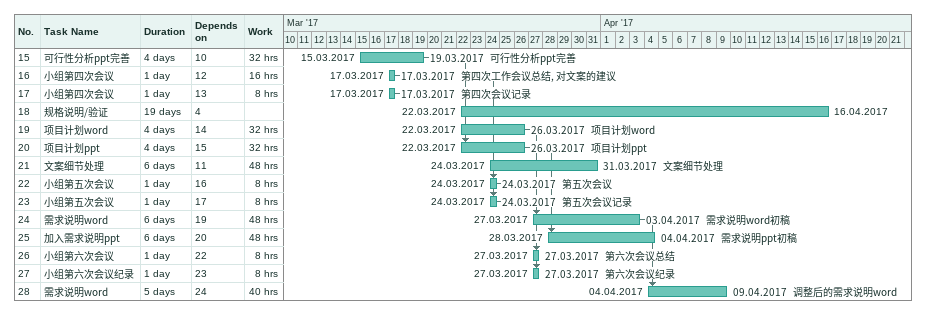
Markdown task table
| ID | Task | Duration | Start | Finish | Predecessors | Resources | Work (h) |
|---|---|---|---|---|---|---|---|
| 15 | 可行性分析ppt完善 | 4d | 2017-03-15 | 2017-03-19 | 10 | 可行性分析ppt完善 | 32 |
| 16 | 小组第四次会议 | 1d | 2017-03-17 | 2017-03-17 | 12 | 第四次工作会议总结, 对文案的建议 | 16 |
| 17 | 小组第四次会议 | 1d | 2017-03-17 | 2017-03-17 | 13 | 第四次会议记录 | 8 |
| 18 | 规格说明/验证 | 19d | 2017-03-22 | 2017-04-16 | 4 |  |  |
| 19 | 项目计划word | 4d | 2017-03-22 | 2017-03-26 | 14 | 项目计划word | 32 |
| 20 | 项目计划ppt | 4d | 2017-03-22 | 2017-03-26 | 15 | 项目计划ppt | 32 |
| 21 | 文案细节处理 | 6d | 2017-03-24 | 2017-03-31 | 11 | 文案细节处理 | 48 |
| 22 | 小组第五次会议 | 1d | 2017-03-24 | 2017-03-24 | 16 | 第五次会议 | 8 |
| 23 | 小组第五次会议 | 1d | 2017-03-24 | 2017-03-24 | 17 | 第五次会议记录 | 8 |
| 24 | 需求说明word | 6d | 2017-03-27 | 2017-04-03 | 19 | 需求说明word初稿 | 48 |
| 25 | 加入需求说明ppt | 6d | 2017-03-28 | 2017-04-04 | 20 | 需求说明ppt初稿 | 48 |
| 26 | 小组第六次会议 | 1d | 2017-03-27 | 2017-03-27 | 22 | 第六次会议总结 | 8 |
| 27 | 小组第六次会议纪录 | 1d | 2017-03-27 | 2017-03-27 | 23 | 第六次会议纪录 | 8 |
| 28 | 需求说明word | 5d | 2017-04-04 | 2017-04-09 | 24 | 调整后的需求说明word | 40 |
